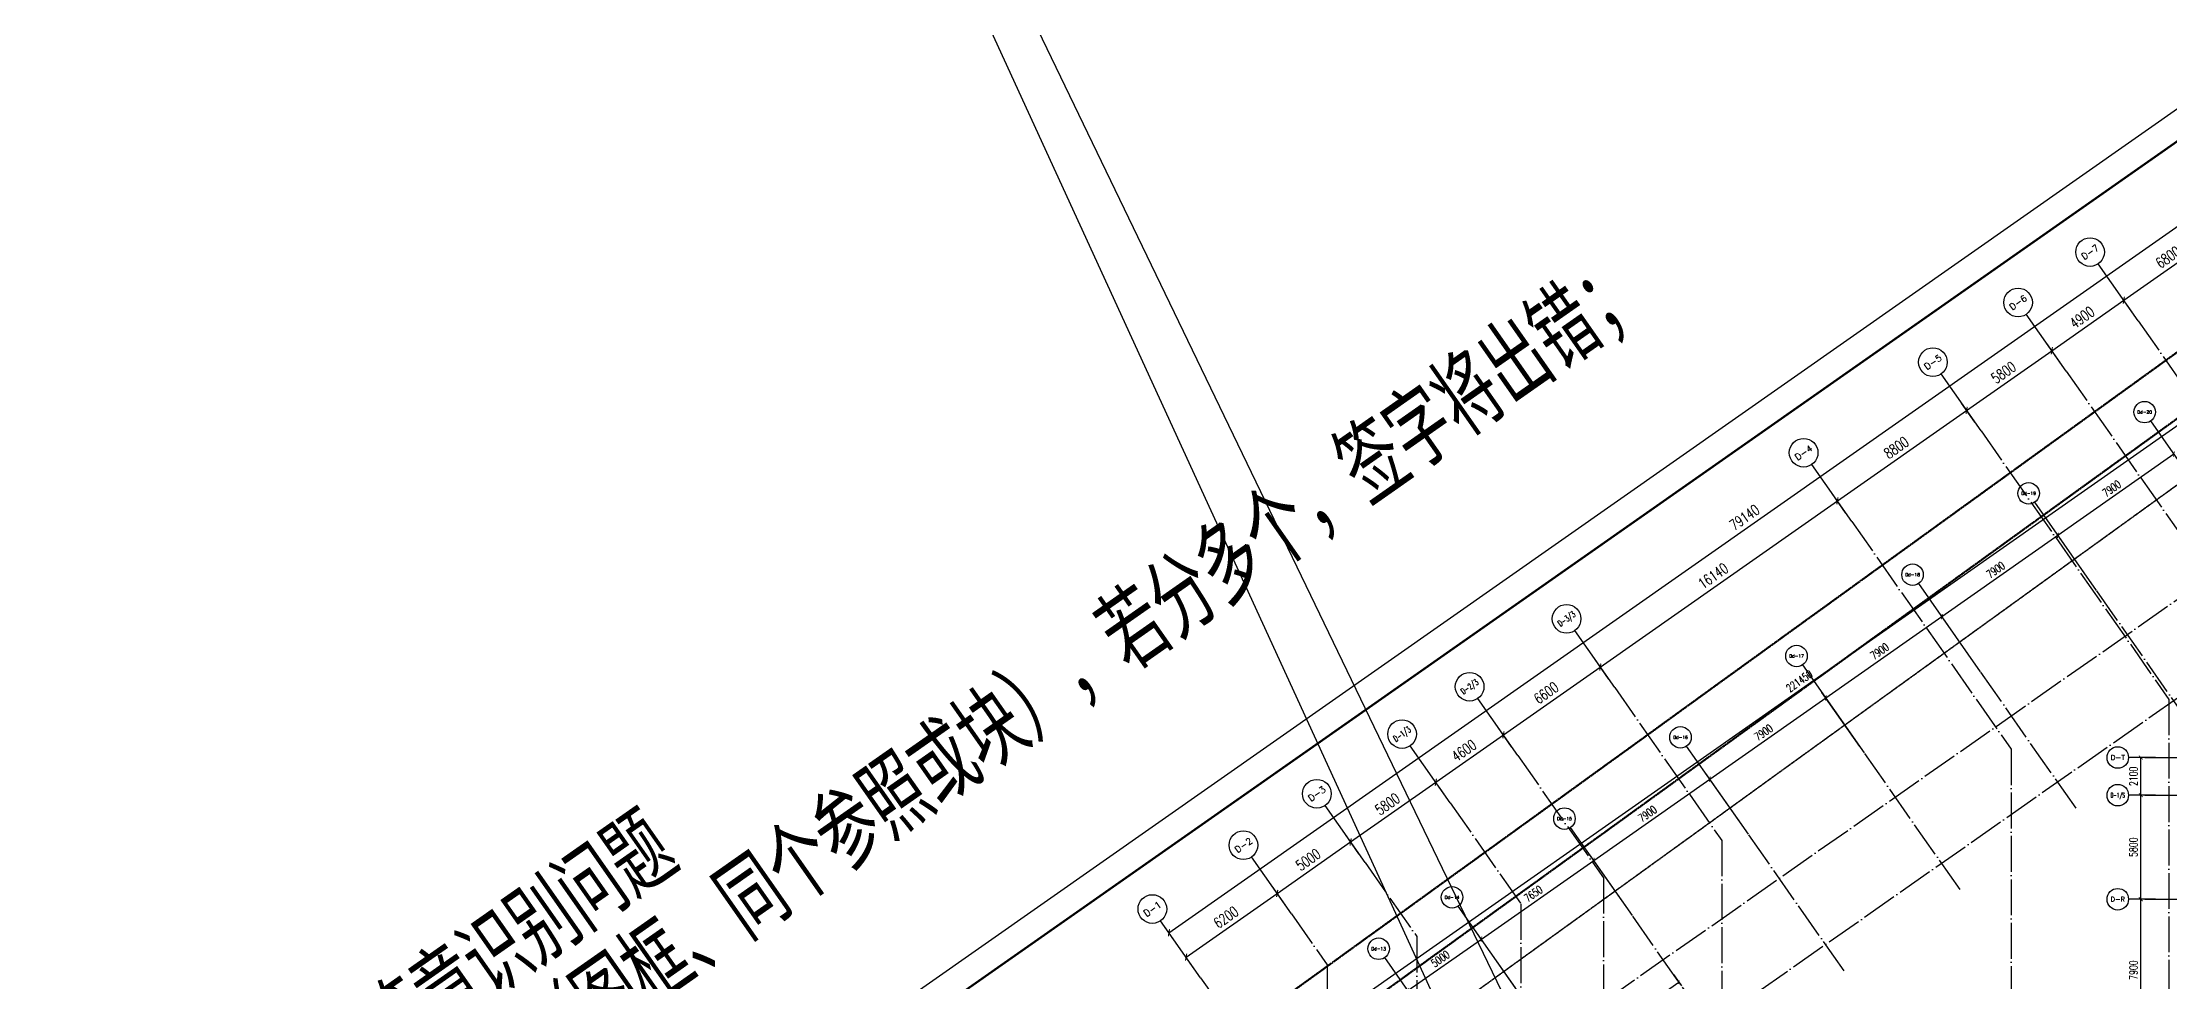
# Model space of a CAD drawing. Header units: millimetres. Extents: x 1089227 to 13101469, y 618865 to 10240562.
# Drawn here: x 3676244 to 3794853, y 4892480 to 4944819 of the extents above; entities that cross this region are included whole.
import ezdxf
from ezdxf.enums import TextEntityAlignment as Align

# ---------------------------------------------------------------- set-up
doc = ezdxf.new("R2010")
doc.units = ezdxf.units.MM
doc.header["$LTSCALE"] = 1000
doc.header["$PDMODE"] = 3
doc.header["$PDSIZE"] = 200
for name, pattern in [('A09-G-CTRL-用地红线+建筑退线_设计区$0$A02-G-MAIN-用地红线+退线_设计区$0$Redline1', [20, 10, -2, 2, -2, 2, -2]), ('A09-G-CTRL-用地红线+建筑退线_设计区$0$Controlline1', [12.8, 8, -1.6, 1.6, -1.6]), ('DOTE', [2.42, 2, -0.2, 0.02, -0.2])]:
    doc.linetypes.add(name, pattern=pattern)
doc.layers.get('0').update_dxf_attribs({"linetype": 'CONTINUOUS'})
doc.layers.get('Defpoints').update_dxf_attribs({"linetype": 'CONTINUOUS'})
doc.layers.add('0914调整', color=1, linetype='CONTINUOUS', plot=False)
doc.layers.add('TK-MEMO', color=8, linetype='CONTINUOUS', plot=False)
doc.layers.add('A09-G-CTRL-用地红线+建筑退线_设计区$0$Z-REDL(用地红线)', color=10, linetype='CONTINUOUS', lineweight=60)
doc.layers.add('A09-G-CTRL-用地红线+建筑退线_设计区$0$Z-REDL-CTRL(建筑控制线)', color=40, linetype='CONTINUOUS', lineweight=35)
for name, color, linetype in [('AXIS', 3, 'CONTINUOUS'), ('AXIS_TEXT', 7, 'CONTINUOUS'), ('DOTE', 1, 'DOTE'), ('LWK-轴线-编号', 7, 'CONTINUOUS'), ('PUB_DIM', 3, 'CONTINUOUS'), ('TK', 4, 'CONTINUOUS'), ('TK-TEXT', 7, 'CONTINUOUS'), ('VHBoundary', 4, 'CONTINUOUS')]:
    doc.layers.add(name, color=color, linetype=linetype)
doc.styles.add('_TCH_AXIS', font='COMPLEX', dxfattribs={"bigfont": 'AllInOneBig.shx'})
doc.styles.add('_TCH_DIM_T3', font='SIMPLEX', dxfattribs={"width": 0.705882, "bigfont": 'AllInOneBig.shx'})
doc.styles.add('COMPLEX', font='COMPLEX', dxfattribs={"bigfont": 'AllInOneBig.shx'})
doc.styles.add('SADITK', font='sadixcsg.shx', dxfattribs={"bigfont": 'AllInOneBig.shx'})
doc.styles.add('SADITK-SX', font='simfang.ttf', dxfattribs={"width": 0.7})
doc.dimstyles.new('_TCH_ARCH&&100', dxfattribs={"dimtxt": 297.5, "dimasz": 100, "dimexe": 250, "dimexo": 300, "dimgap": 126.25, "dimtad": 1, "dimdec": 0, "dimzin": 0, "dimdsep": 46, "dimtxsty": '_TCH_DIM_T3', "dimblk": 'ARCHTICK', "dimcen": 0.09, "dimclrt": 7, "dimazin": 2, "dimtfac": 1, "dimtdec": 0, "dimtix": 1, "dimtmove": 2, "dimatfit": 3, "dimfxl": 0, "dimtolj": 1, "dimtzin": 0, "dimarcsym": 0})
doc.dimstyles.new('_TCH_ARCH&&150', dxfattribs={"dimtxt": 446.25, "dimasz": 150, "dimexe": 375, "dimexo": 450, "dimgap": 189.375, "dimtad": 1, "dimdec": 0, "dimzin": 0, "dimdsep": 46, "dimtxsty": '_TCH_DIM_T3', "dimblk": 'ARCHTICK', "dimcen": 0.09, "dimclrt": 7, "dimazin": 2, "dimtfac": 1, "dimtdec": 0, "dimtix": 1, "dimtmove": 2, "dimatfit": 3, "dimfxl": 0, "dimtolj": 1, "dimtzin": 0, "dimarcsym": 0})
doc.dimstyles.new('_TCH_ARCH&&200', dxfattribs={"dimtxt": 595, "dimasz": 200, "dimexe": 500, "dimexo": 600, "dimgap": 252.5, "dimtad": 1, "dimdec": 0, "dimzin": 0, "dimdsep": 46, "dimtxsty": '_TCH_DIM_T3', "dimblk": 'ARCHTICK', "dimcen": 0.09, "dimclrt": 7, "dimazin": 2, "dimtfac": 1, "dimtdec": 0, "dimtix": 1, "dimtmove": 2, "dimatfit": 3, "dimfxl": 0, "dimtolj": 1, "dimtzin": 0, "dimarcsym": 0})

# ---------------------------------------------------------------- blocks, each defined once
blk = doc.blocks.new('0323最综用地红线')
at = {"layer": 'A09-G-CTRL-用地红线+建筑退线_设计区$0$Z-REDL(用地红线)', "color": 1, "linetype": 'A09-G-CTRL-用地红线+建筑退线_设计区$0$A02-G-MAIN-用地红线+退线_设计区$0$Redline1', "ltscale": 0.0005}
for points in [[(8138696, 3502107), (8115930, 3542824), (8115518, 3543566), (8115083, 3544303), (8114192, 3545772), (8113134, 3547397), (8112184, 3548757), (8111024, 3550345), (8109764, 3551947), (8108980, 3552895), (8108279, 3553719), (8107449, 3554647), (8106876, 3555285), (8107102, 3555445), (8142901, 3580643), (8156927, 3591183), (8157094, 3591770), (8196348, 3620115), (8200699, 3623266), (8228263, 3643169)], [(8140691, 3504687), (8118551, 3544286), (8118121, 3545058), (8117658, 3545843), (8116732, 3547370), (8115621, 3549075), (8114626, 3550500), (8113415, 3552157), (8112100, 3553830), (8111334, 3554756), (8144666, 3578217), (8159537, 3589391), (8159695, 3589947), (8198106, 3617684), (8202457, 3620835), (8229924, 3640668)]]:
    blk.add_lwpolyline(points, dxfattribs=at)
at = {"layer": 'A09-G-CTRL-用地红线+建筑退线_设计区$0$Z-REDL-CTRL(建筑控制线)', "linetype": 'A09-G-CTRL-用地红线+建筑退线_设计区$0$Controlline1', "ltscale": 0.0005, "flags": 128}
blk.add_lwpolyline([(8299567, 3686108), (8326626, 3675265), (8336400, 3687495), (8338983, 3690878), (8341712, 3688883), (8341724, 3688834), (8348492, 3681996), (8336495, 3657264), (8335815, 3655857), (8334921, 3653765), (8334408, 3652495), (8333554, 3650188), (8332762, 3647815), (8332296, 3646270), (8331866, 3644682), (8331460, 3643007), (8331063, 3641145), (8330737, 3639422), (8330293, 3636480), (8330017, 3634043), (8329761, 3630317), (8329732, 3627942), (8329763, 3625708), (8329928, 3622644), (8330113, 3620704), (8330325, 3618642), (8330653, 3615645), (8331572, 3606971), (8333151, 3600656), (8334420, 3595620), (8335099, 3592902), (8332162, 3588340), (8329462, 3587873), (8325135, 3587049), (8322510, 3586515), (8319525, 3585891), (8317926, 3585544), (8316578, 3585249), (8315535, 3585011), (8313300, 3584499), (8310791, 3583894), (8309251, 3583537), (8305740, 3582637), (8303918, 3582156), (8302104, 3581668), (8299703, 3581012), (8297227, 3580315), (8295056, 3579682), (8292998, 3579074), (8290643, 3578358), (8288572, 3577710), (8287591, 3577398), (8286161, 3576940), (8284503, 3576401), (8282624, 3575767), (8281086, 3575247), (8278146, 3574222), (8273894, 3572680), (8272471, 3572149), (8271089, 3571640), (8267888, 3570407), (8264331, 3569000), (8260702, 3567515), (8258549, 3566609), (8254947, 3565066), (8252185, 3563832), (8250834, 3563232), (8249176, 3562470), (8247994, 3561930), (8245505, 3560754), (8242980, 3559544), (8239801, 3558013), (8237959, 3557076), (8235838, 3555996), (8233384, 3554698), (8228450, 3552051), (8226178, 3550787), (8222141, 3548504), (8215629, 3544667), (8213710, 3543497), (8193657, 3531175), (8180322, 3522990), (8166408, 3514440), (8156991, 3508658), (8151138, 3505062), (8142685, 3507267), (8121171, 3545747), (8120724, 3546549), (8120233, 3547383), (8119272, 3548967), (8118108, 3550752), (8117067, 3552244), (8115806, 3553970), (8115672, 3554140), (8146431, 3575790), (8162146, 3587599), (8162295, 3588125), (8199863, 3615253), (8204215, 3618404), (8231584, 3638167), (8260590, 3655826), (8295376, 3680010)], close=True, dxfattribs=at)
blk = doc.blocks.new('template_31-施工图_A0_A0_1.0000_3fa9c08c64a9101061c9a26412af947e', base_point=(-1189, 0))
at = {"layer": 'TK'}
blk.add_lwpolyline([(-1189, 841), (1189, 841), (1189, 0), (-1189, 0)], close=True, dxfattribs=at)
at = {"layer": 'TK', "const_width": 0.8}
blk.add_lwpolyline([(-1164, 831), (-1164, 10), (1179, 10), (1179, 831)], close=True, dxfattribs=at)
at = {"layer": 'VHBoundary'}
blk.add_lwpolyline([(-1189, 841), (1189, 841), (1189, 0), (-1189, 0)], close=True, dxfattribs=at)
at = {"layer": 'TK-MEMO', "style": 'SADITK', "width": 0.8}
for s, p in [('白色文字：不编辑时不打印，请勿超出所在区域。否则可能引起签章识别问题', (-1190.26, 919.14)), ('同一行需多名人员签字时，印刷体签名：1.同一行人名在同一单元中（图框、同个参照或块），若分多个，签字将出错；', (-1190.26, 882.09))]:
    blk.add_text(s, height=28.5, dxfattribs=at).set_placement(p, align=Align.BOTTOM_LEFT)
at = {"layer": 'TK-TEXT', "style": 'SADITK-SX', "width": 0.7}
for tag, p in [('市政会签', (-1176, 381.5)), ('园林会签', (-1176, 343.5)), ('幕墙会签', (-1176, 305.5)), ('装饰会签', (-1176, 267.5)), ('燃气会签', (-1176, 229.5)), ('暖通会签', (-1176, 191.5)), ('电气会签', (-1176, 153.5)), ('给排水会签', (-1176, 115.5)), ('结构会签', (-1176, 77.5)), ('建筑会签', (-1176, 39.5))]:
    blk.add_attdef(tag, text='', height=4, rotation=90, dxfattribs=at).set_placement(p, align=Align.MIDDLE_CENTER)
for tag, height, p in [('专业审定', 4, (1134.75, 268)), ('专业审核', 4, (1134.75, 248)), ('项目负责1', 4, (1134.75, 238)), ('项目负责2', 4, (1134.75, 228)), ('专业负责1', 4, (1134.75, 218)), ('专业负责2', 4, (1134.75, 208)), ('专业校对', 4, (1134.75, 198)), ('专业设计', 4, (1134.75, 188)), ('方案设计', 4, (1134.75, 178)), ('专业制图', 4, (1134.75, 168)), ('建设单位_001', 4, (1148.5, 140)), ('建设地点_001', 4, (1148.5, 124)), ('工程名称_001', 4, (1148.5, 106)), ('子项名称_001', 4, (1148.5, 86)), ('图纸名称_001', 4, (1148.5, 66)), ('版次', 4, (1129.5, 53)), ('日期', 4, (1165, 53)), ('图别', 4, (1129.5, 43)), ('图号', 4, (1165, 43)), ('合同号', 4, (1136, 30)), ('项目编号1', 2, (1114.06, 13.58)), ('阶段编号1', 2, (1132.25, 13.75)), ('子项编号1', 2, (1144.75, 13.75))]:
    blk.add_attdef(tag, text='', height=height, dxfattribs=at).set_placement(p, align=Align.MIDDLE_CENTER)
blk = doc.blocks.new('_ArchTick')
at = {"color": 0, "linetype": 'ByBlock', "const_width": 0.3}
blk.add_lwpolyline([(-0.71, -0.71), (0.71, 0.71)], dxfattribs=at)
blk = doc.blocks.new('*D415')
at = {"layer": 'Defpoints', "color": 0, "transparency": 16777216}
for p in [(-137153, 67910), (-136674, 67227), (-143419, 63522)]:
    blk.add_point(p, dxfattribs=at)
at = {"layer": 'PUB_DIM', "color": 0, "lineweight": -2, "transparency": 16777216}
for p, q in [((-136980, 67664), (-136531, 67022)), ((-142940, 62838), (-136674, 67227)), ((-143247, 63276), (-142797, 62634))]:
    blk.add_line(p, q, dxfattribs=at)
at = {"layer": 'PUB_DIM', "color": 0, "lineweight": -2, "transparency": 16777216, "xscale": 100, "yscale": 100, "zscale": 100}
for p, rotation in [((-136674, 67227), 35.00532206531867), ((-142940, 62838), 215.0053220653187)]:
    blk.add_blockref('_ArchTick', p, dxfattribs=dict(at, rotation=rotation))
at = {"layer": 'PUB_DIM', "color": 7, "transparency": 16777216, "insert": (-139965, 65258), "char_height": 297.5, "attachment_point": 5, "rotation": 35.00532, "style": '_TCH_DIM_T3'}
blk.add_mtext('\\A1;7650', dxfattribs=at)
blk = doc.blocks.new('_AXISO')
blk.add_circle((0, 0), 0.5)
at = {"layer": 'AXIS_TEXT', "style": 'COMPLEX', "width": 1.041667}
blk.add_attdef('A', text='', height=0.56, dxfattribs=at).set_placement((-0.25, -0.28), (0.25, -0.28), align=Align.FIT)
blk = doc.blocks.new('*D470')
at = {"layer": 'AXIS', "color": 0, "lineweight": -2, "transparency": 16777216}
for p, q in [((-220421, 20154), (-39031, 147189)), ((-36450, 143503), (-39246, 147497)), ((-217839, 16468), (-220636, 20461))]:
    blk.add_line(p, q, dxfattribs=at)
at = {"layer": 'Defpoints', "color": 0, "transparency": 16777216}
for p in [(-39031, 147189), (-36192, 143135), (-217581, 16100)]:
    blk.add_point(p, dxfattribs=at)
at = {"layer": 'AXIS', "color": 0, "lineweight": -2, "transparency": 16777216, "xscale": 150, "yscale": 150, "zscale": 150}
for p, rotation in [((-39031, 147189), 35.00532206532372), ((-220421, 20154), 215.0053220653237)]:
    blk.add_blockref('_ArchTick', p, dxfattribs=dict(at, rotation=rotation))
at = {"layer": 'AXIS', "color": 7, "transparency": 16777216, "insert": (-129962, 84010), "char_height": 446.2, "attachment_point": 5, "rotation": 35.00532, "style": '_TCH_DIM_T3'}
blk.add_mtext('\\A1;221450', dxfattribs=at)
blk = doc.blocks.new('*D483')
at = {"layer": 'AXIS', "color": 0, "lineweight": -2, "transparency": 16777216}
for p, q in [((-151788, 66756), (-147692, 69624)), ((-145799, 66921), (-147908, 69931)), ((-149895, 64053), (-152003, 67063))]:
    blk.add_line(p, q, dxfattribs=at)
at = {"layer": 'Defpoints', "color": 0, "transparency": 16777216}
for p in [(-147692, 69624), (-145541, 66552), (-149637, 63684)]:
    blk.add_point(p, dxfattribs=at)
at = {"layer": 'AXIS', "color": 0, "lineweight": -2, "transparency": 16777216, "xscale": 150, "yscale": 150, "zscale": 150}
for p, rotation in [((-147692, 69624), 35.00532206532283), ((-151788, 66756), 215.0053220653228)]:
    blk.add_blockref('_ArchTick', p, dxfattribs=dict(at, rotation=rotation))
at = {"layer": 'AXIS', "color": 7, "transparency": 16777216, "insert": (-149977, 68528), "char_height": 446.2, "attachment_point": 5, "rotation": 35.00532, "style": '_TCH_DIM_T3'}
blk.add_mtext('\\A1;5000', dxfattribs=at)
blk = doc.blocks.new('*D484')
at = {"layer": 'AXIS', "color": 0, "lineweight": -2, "transparency": 16777216}
for p, q in [((-147692, 69624), (-141426, 74012)), ((-139533, 71309), (-141641, 74320)), ((-145799, 66921), (-147908, 69931))]:
    blk.add_line(p, q, dxfattribs=at)
at = {"layer": 'Defpoints', "color": 0, "transparency": 16777216}
for p in [(-141426, 74012), (-139275, 70941), (-145541, 66552)]:
    blk.add_point(p, dxfattribs=at)
at = {"layer": 'AXIS', "color": 0, "lineweight": -2, "transparency": 16777216, "xscale": 150, "yscale": 150, "zscale": 150}
for p, rotation in [((-141426, 74012), 35.00532206532451), ((-147692, 69624), 215.0053220653245)]:
    blk.add_blockref('_ArchTick', p, dxfattribs=dict(at, rotation=rotation))
at = {"layer": 'AXIS', "color": 7, "transparency": 16777216, "insert": (-144796, 72156), "char_height": 446.2, "attachment_point": 5, "rotation": 35.00532, "style": '_TCH_DIM_T3'}
blk.add_mtext('\\A1;7650', dxfattribs=at)
blk = doc.blocks.new('*D485')
at = {"layer": 'AXIS', "color": 0, "lineweight": -2, "transparency": 16777216}
for p, q in [((-141426, 74012), (-134955, 78544)), ((-133062, 75841), (-135171, 78851)), ((-139533, 71309), (-141641, 74320))]:
    blk.add_line(p, q, dxfattribs=at)
at = {"layer": 'Defpoints', "color": 0, "transparency": 16777216}
for p in [(-134955, 78544), (-132804, 75473), (-139275, 70941)]:
    blk.add_point(p, dxfattribs=at)
at = {"layer": 'AXIS', "color": 0, "lineweight": -2, "transparency": 16777216, "xscale": 150, "yscale": 150, "zscale": 150}
for p, rotation in [((-134955, 78544), 35.00532206532321), ((-141426, 74012), 215.0053220653232)]:
    blk.add_blockref('_ArchTick', p, dxfattribs=dict(at, rotation=rotation))
at = {"layer": 'AXIS', "color": 7, "transparency": 16777216, "insert": (-138427, 76616), "char_height": 446.2, "attachment_point": 5, "rotation": 35.00532, "style": '_TCH_DIM_T3'}
blk.add_mtext('\\A1;7900', dxfattribs=at)
blk = doc.blocks.new('*D486')
at = {"layer": 'AXIS', "color": 0, "lineweight": -2, "transparency": 16777216}
for p, q in [((-134955, 78544), (-128485, 83076)), ((-126591, 80373), (-128700, 83383)), ((-133062, 75841), (-135171, 78851))]:
    blk.add_line(p, q, dxfattribs=at)
at = {"layer": 'Defpoints', "color": 0, "transparency": 16777216}
for p in [(-128485, 83076), (-126333, 80004), (-132804, 75473)]:
    blk.add_point(p, dxfattribs=at)
at = {"layer": 'AXIS', "color": 0, "lineweight": -2, "transparency": 16777216, "xscale": 150, "yscale": 150, "zscale": 150}
for p, rotation in [((-128485, 83076), 35.00532206532267), ((-134955, 78544), 215.0053220653227)]:
    blk.add_blockref('_ArchTick', p, dxfattribs=dict(at, rotation=rotation))
at = {"layer": 'AXIS', "color": 7, "transparency": 16777216, "insert": (-131957, 81148), "char_height": 446.2, "attachment_point": 5, "rotation": 35.00532, "style": '_TCH_DIM_T3'}
blk.add_mtext('\\A1;7900', dxfattribs=at)
blk = doc.blocks.new('*D487')
at = {"layer": 'AXIS', "color": 0, "lineweight": -2, "transparency": 16777216}
for p, q in [((-120121, 84905), (-122229, 87915)), ((-128485, 83076), (-122014, 87608)), ((-126591, 80373), (-128700, 83383))]:
    blk.add_line(p, q, dxfattribs=at)
at = {"layer": 'Defpoints', "color": 0, "transparency": 16777216}
for p in [(-122014, 87608), (-119862, 84536), (-126333, 80004)]:
    blk.add_point(p, dxfattribs=at)
at = {"layer": 'AXIS', "color": 0, "lineweight": -2, "transparency": 16777216, "xscale": 150, "yscale": 150, "zscale": 150}
for p, rotation in [((-122014, 87608), 35.00532206532267), ((-128485, 83076), 215.0053220653227)]:
    blk.add_blockref('_ArchTick', p, dxfattribs=dict(at, rotation=rotation))
at = {"layer": 'AXIS', "color": 7, "transparency": 16777216, "insert": (-125486, 85680), "char_height": 446.2, "attachment_point": 5, "rotation": 35.00532, "style": '_TCH_DIM_T3'}
blk.add_mtext('\\A1;7900', dxfattribs=at)
blk = doc.blocks.new('*D488')
at = {"layer": 'AXIS', "color": 0, "lineweight": -2, "transparency": 16777216}
for p, q in [((-122014, 87608), (-115543, 92140)), ((-113650, 89437), (-115758, 92447)), ((-120121, 84905), (-122229, 87915))]:
    blk.add_line(p, q, dxfattribs=at)
at = {"layer": 'Defpoints', "color": 0, "transparency": 16777216}
for p in [(-115543, 92140), (-113392, 89068), (-119862, 84536)]:
    blk.add_point(p, dxfattribs=at)
at = {"layer": 'AXIS', "color": 0, "lineweight": -2, "transparency": 16777216, "xscale": 150, "yscale": 150, "zscale": 150}
for p, rotation in [((-115543, 92140), 35.0053220653282), ((-122014, 87608), 215.0053220653282)]:
    blk.add_blockref('_ArchTick', p, dxfattribs=dict(at, rotation=rotation))
at = {"layer": 'AXIS', "color": 7, "transparency": 16777216, "insert": (-119015, 90212), "char_height": 446.2, "attachment_point": 5, "rotation": 35.00532, "style": '_TCH_DIM_T3'}
blk.add_mtext('\\A1;7900', dxfattribs=at)
blk = doc.blocks.new('*D489')
at = {"layer": 'AXIS', "color": 0, "lineweight": -2, "transparency": 16777216}
for p, q in [((-115543, 92140), (-109072, 96672)), ((-107179, 93969), (-109287, 96979)), ((-113650, 89437), (-115758, 92447))]:
    blk.add_line(p, q, dxfattribs=at)
at = {"layer": 'Defpoints', "color": 0, "transparency": 16777216}
for p in [(-109072, 96672), (-106921, 93600), (-113392, 89068)]:
    blk.add_point(p, dxfattribs=at)
at = {"layer": 'AXIS', "color": 0, "lineweight": -2, "transparency": 16777216, "xscale": 150, "yscale": 150, "zscale": 150}
for p, rotation in [((-109072, 96672), 35.00532206532156), ((-115543, 92140), 215.0053220653216)]:
    blk.add_blockref('_ArchTick', p, dxfattribs=dict(at, rotation=rotation))
at = {"layer": 'AXIS', "color": 7, "transparency": 16777216, "insert": (-112544, 94744), "char_height": 446.2, "attachment_point": 5, "rotation": 35.00532, "style": '_TCH_DIM_T3'}
blk.add_mtext('\\A1;7900', dxfattribs=at)
blk = doc.blocks.new('*D505')
at = {"layer": 'Defpoints', "color": 0, "transparency": 16777216}
for p in [(-110920, 71850), (-110104, 71850), (-110104, 63950)]:
    blk.add_point(p, dxfattribs=at)
at = {"layer": 'PUB_DIM', "color": 0, "lineweight": -2, "transparency": 16777216}
for p, q in [((-110554, 71850), (-111295, 71850)), ((-110920, 63950), (-110920, 71850)), ((-110554, 63950), (-111295, 63950))]:
    blk.add_line(p, q, dxfattribs=at)
at = {"layer": 'PUB_DIM', "color": 0, "lineweight": -2, "transparency": 16777216, "xscale": 150, "yscale": 150, "zscale": 150}
for p, rotation in [((-110920, 71850), 90), ((-110920, 63950), 270)]:
    blk.add_blockref('_ArchTick', p, dxfattribs=dict(at, rotation=rotation))
at = {"layer": 'PUB_DIM', "color": 7, "transparency": 16777216, "insert": (-111333, 67900), "char_height": 446.2, "attachment_point": 5, "rotation": 90, "style": '_TCH_DIM_T3'}
blk.add_mtext('\\A1;7900', dxfattribs=at)
blk = doc.blocks.new('*D506')
at = {"layer": 'Defpoints', "color": 0, "transparency": 16777216}
for p in [(-110920, 77650), (-110104, 77650), (-110104, 71850)]:
    blk.add_point(p, dxfattribs=at)
at = {"layer": 'PUB_DIM', "color": 0, "lineweight": -2, "transparency": 16777216}
for p, q in [((-110554, 77650), (-111295, 77650)), ((-110920, 71850), (-110920, 77650)), ((-110554, 71850), (-111295, 71850))]:
    blk.add_line(p, q, dxfattribs=at)
at = {"layer": 'PUB_DIM', "color": 0, "lineweight": -2, "transparency": 16777216, "xscale": 150, "yscale": 150, "zscale": 150}
for p, rotation in [((-110920, 77650), 90), ((-110920, 71850), 270)]:
    blk.add_blockref('_ArchTick', p, dxfattribs=dict(at, rotation=rotation))
at = {"layer": 'PUB_DIM', "color": 7, "transparency": 16777216, "insert": (-111333, 74750), "char_height": 446.2, "attachment_point": 5, "rotation": 90, "style": '_TCH_DIM_T3'}
blk.add_mtext('\\A1;5800', dxfattribs=at)
blk = doc.blocks.new('*D507')
at = {"layer": 'Defpoints', "color": 0, "transparency": 16777216}
for p in [(-110920, 79750), (-110104, 79750), (-110104, 77650)]:
    blk.add_point(p, dxfattribs=at)
at = {"layer": 'PUB_DIM', "color": 0, "lineweight": -2, "transparency": 16777216}
for p, q in [((-110554, 79750), (-111295, 79750)), ((-110920, 77650), (-110920, 79750)), ((-110554, 77650), (-111295, 77650))]:
    blk.add_line(p, q, dxfattribs=at)
at = {"layer": 'PUB_DIM', "color": 0, "lineweight": -2, "transparency": 16777216, "xscale": 150, "yscale": 150, "zscale": 150}
for p, rotation in [((-110920, 79750), 90), ((-110920, 77650), 270)]:
    blk.add_blockref('_ArchTick', p, dxfattribs=dict(at, rotation=rotation))
at = {"layer": 'PUB_DIM', "color": 7, "transparency": 16777216, "insert": (-111333, 78700), "char_height": 446.2, "attachment_point": 5, "rotation": 90, "style": '_TCH_DIM_T3'}
blk.add_mtext('\\A1;2100', dxfattribs=at)
blk = doc.blocks.new('*D389')
at = {"layer": 'AXIS', "color": 0, "lineweight": -2, "transparency": 16777216}
for p, q in [((-165117, 69986), (-100294, 115385)), ((-98878, 113363), (-100580, 115794)), ((-163701, 67964), (-165404, 70395))]:
    blk.add_line(p, q, dxfattribs=at)
at = {"layer": 'Defpoints', "color": 0, "transparency": 16777216}
for p in [(-100294, 115385), (-98534, 112872), (-163357, 67473)]:
    blk.add_point(p, dxfattribs=at)
at = {"layer": 'AXIS', "color": 0, "lineweight": -2, "transparency": 16777216, "xscale": 200, "yscale": 200, "zscale": 200}
for p, rotation in [((-100294, 115385), 35.00532206532475), ((-165117, 69986), 215.0053220653248)]:
    blk.add_blockref('_ArchTick', p, dxfattribs=dict(at, rotation=rotation))
at = {"layer": 'AXIS', "color": 7, "transparency": 16777216, "insert": (-133021, 93136), "char_height": 595, "attachment_point": 5, "rotation": 35.00532, "style": '_TCH_DIM_T3'}
blk.add_mtext('\\A1;79140', dxfattribs=at)
blk = doc.blocks.new('*D390')
at = {"layer": 'AXIS', "color": 0, "lineweight": -2, "transparency": 16777216}
for p, q in [((-158623, 71521), (-159368, 72585)), ((-164160, 68619), (-159081, 72176)), ((-163701, 67964), (-164447, 69029))]:
    blk.add_line(p, q, dxfattribs=at)
at = {"layer": 'Defpoints', "color": 0, "transparency": 16777216}
for p in [(-159081, 72176), (-158279, 71030), (-163357, 67473)]:
    blk.add_point(p, dxfattribs=at)
at = {"layer": 'AXIS', "color": 0, "lineweight": -2, "transparency": 16777216, "xscale": 200, "yscale": 200, "zscale": 200}
for p, rotation in [((-159081, 72176), 35.00532206532396), ((-164160, 68619), 215.005322065324)]:
    blk.add_blockref('_ArchTick', p, dxfattribs=dict(at, rotation=rotation))
at = {"layer": 'AXIS', "color": 7, "transparency": 16777216, "insert": (-161936, 70848), "char_height": 595, "attachment_point": 5, "rotation": 35.00532, "style": '_TCH_DIM_T3'}
blk.add_mtext('\\A1;6200', dxfattribs=at)
blk = doc.blocks.new('*D391')
at = {"layer": 'AXIS', "color": 0, "lineweight": -2, "transparency": 16777216}
for p, q in [((-159081, 72176), (-154986, 75044)), ((-154527, 74389), (-155273, 75454)), ((-158623, 71521), (-159368, 72585))]:
    blk.add_line(p, q, dxfattribs=at)
at = {"layer": 'Defpoints', "color": 0, "transparency": 16777216}
for p in [(-154986, 75044), (-154183, 73898), (-158279, 71030)]:
    blk.add_point(p, dxfattribs=at)
at = {"layer": 'AXIS', "color": 0, "lineweight": -2, "transparency": 16777216, "xscale": 200, "yscale": 200, "zscale": 200}
for p, rotation in [((-154986, 75044), 35.00532206533332), ((-159081, 72176), 215.0053220653333)]:
    blk.add_blockref('_ArchTick', p, dxfattribs=dict(at, rotation=rotation))
at = {"layer": 'AXIS', "color": 7, "transparency": 16777216, "insert": (-157349, 74060), "char_height": 595, "attachment_point": 5, "rotation": 35.00532, "style": '_TCH_DIM_T3'}
blk.add_mtext('\\A1;5000', dxfattribs=at)
blk = doc.blocks.new('*D392')
at = {"layer": 'AXIS', "color": 0, "lineweight": -2, "transparency": 16777216}
for p, q in [((-154986, 75044), (-150235, 78371)), ((-149776, 77716), (-150522, 78781)), ((-154527, 74389), (-155273, 75454))]:
    blk.add_line(p, q, dxfattribs=at)
at = {"layer": 'Defpoints', "color": 0, "transparency": 16777216}
for p in [(-150235, 78371), (-149432, 77225), (-154183, 73898)]:
    blk.add_point(p, dxfattribs=at)
at = {"layer": 'AXIS', "color": 0, "lineweight": -2, "transparency": 16777216, "xscale": 200, "yscale": 200, "zscale": 200}
for p, rotation in [((-150235, 78371), 35.00532206532915), ((-154986, 75044), 215.0053220653292)]:
    blk.add_blockref('_ArchTick', p, dxfattribs=dict(at, rotation=rotation))
at = {"layer": 'AXIS', "color": 7, "transparency": 16777216, "insert": (-152926, 77158), "char_height": 595, "attachment_point": 5, "rotation": 35.00532, "style": '_TCH_DIM_T3'}
blk.add_mtext('\\A1;5800', dxfattribs=at)
blk = doc.blocks.new('*D393')
at = {"layer": 'AXIS', "color": 0, "lineweight": -2, "transparency": 16777216}
for p, q in [((-127841, 94055), (-120633, 99103)), ((-120174, 98448), (-120920, 99513)), ((-127382, 93400), (-128128, 94464))]:
    blk.add_line(p, q, dxfattribs=at)
at = {"layer": 'Defpoints', "color": 0, "transparency": 16777216}
for p in [(-120633, 99103), (-119830, 97957), (-127038, 92909)]:
    blk.add_point(p, dxfattribs=at)
at = {"layer": 'AXIS', "color": 0, "lineweight": -2, "transparency": 16777216, "xscale": 200, "yscale": 200, "zscale": 200}
for p, rotation in [((-120633, 99103), 35.00532206532601), ((-127841, 94055), 215.005322065326)]:
    blk.add_blockref('_ArchTick', p, dxfattribs=dict(at, rotation=rotation))
at = {"layer": 'AXIS', "color": 7, "transparency": 16777216, "insert": (-124552, 97029), "char_height": 595, "attachment_point": 5, "rotation": 35.00532, "style": '_TCH_DIM_T3'}
blk.add_mtext('\\A1;8800', dxfattribs=at)
blk = doc.blocks.new('*D394')
at = {"layer": 'AXIS', "color": 0, "lineweight": -2, "transparency": 16777216}
for p, q in [((-120633, 99103), (-115882, 102430)), ((-115423, 101775), (-116169, 102840)), ((-120174, 98448), (-120920, 99513))]:
    blk.add_line(p, q, dxfattribs=at)
at = {"layer": 'Defpoints', "color": 0, "transparency": 16777216}
for p in [(-115882, 102430), (-115079, 101284), (-119830, 97957)]:
    blk.add_point(p, dxfattribs=at)
at = {"layer": 'AXIS', "color": 0, "lineweight": -2, "transparency": 16777216, "xscale": 200, "yscale": 200, "zscale": 200}
for p, rotation in [((-115882, 102430), 35.00532206532463), ((-120633, 99103), 215.0053220653246)]:
    blk.add_blockref('_ArchTick', p, dxfattribs=dict(at, rotation=rotation))
at = {"layer": 'AXIS', "color": 7, "transparency": 16777216, "insert": (-118573, 101217), "char_height": 595, "attachment_point": 5, "rotation": 35.00532, "style": '_TCH_DIM_T3'}
blk.add_mtext('\\A1;5800', dxfattribs=at)
blk = doc.blocks.new('*D395')
at = {"layer": 'AXIS', "color": 0, "lineweight": -2, "transparency": 16777216}
for p, q in [((-111410, 104586), (-112155, 105651)), ((-115882, 102430), (-111869, 105241)), ((-115423, 101775), (-116169, 102840))]:
    blk.add_line(p, q, dxfattribs=at)
at = {"layer": 'Defpoints', "color": 0, "transparency": 16777216}
for p in [(-111869, 105241), (-111066, 104095), (-115079, 101284)]:
    blk.add_point(p, dxfattribs=at)
at = {"layer": 'AXIS', "color": 0, "lineweight": -2, "transparency": 16777216, "xscale": 200, "yscale": 200, "zscale": 200}
for p, rotation in [((-111869, 105241), 35.00532206532168), ((-115882, 102430), 215.0053220653217)]:
    blk.add_blockref('_ArchTick', p, dxfattribs=dict(at, rotation=rotation))
at = {"layer": 'AXIS', "color": 7, "transparency": 16777216, "insert": (-114191, 104286), "char_height": 595, "attachment_point": 5, "rotation": 35.00532, "style": '_TCH_DIM_T3'}
blk.add_mtext('\\A1;4900', dxfattribs=at)
blk = doc.blocks.new('*D396')
at = {"layer": 'AXIS', "color": 0, "lineweight": -2, "transparency": 16777216}
for p, q in [((-111869, 105241), (-106299, 109142)), ((-105840, 108487), (-106585, 109552)), ((-111410, 104586), (-112155, 105651))]:
    blk.add_line(p, q, dxfattribs=at)
at = {"layer": 'Defpoints', "color": 0, "transparency": 16777216}
for p in [(-106299, 109142), (-105496, 107996), (-111066, 104095)]:
    blk.add_point(p, dxfattribs=at)
at = {"layer": 'AXIS', "color": 0, "lineweight": -2, "transparency": 16777216, "xscale": 200, "yscale": 200, "zscale": 200}
for p, rotation in [((-106299, 109142), 35.00532206532372), ((-111869, 105241), 215.0053220653237)]:
    blk.add_blockref('_ArchTick', p, dxfattribs=dict(at, rotation=rotation))
at = {"layer": 'AXIS', "color": 7, "transparency": 16777216, "insert": (-109399, 107642), "char_height": 595, "attachment_point": 5, "rotation": 35.00532, "style": '_TCH_DIM_T3'}
blk.add_mtext('\\A1;6800', dxfattribs=at)
blk = doc.blocks.new('*D385')
at = {"layer": 'AXIS', "color": 0, "lineweight": -2, "transparency": 16777216}
for p, q in [((-141061, 84796), (-127841, 94055)), ((-127382, 93400), (-128128, 94464)), ((-140603, 84141), (-141348, 85206))]:
    blk.add_line(p, q, dxfattribs=at)
at = {"layer": 'Defpoints', "color": 0, "transparency": 16777216}
for p in [(-127841, 94055), (-127038, 92909), (-140258, 83650)]:
    blk.add_point(p, dxfattribs=at)
at = {"layer": 'AXIS', "color": 0, "lineweight": -2, "transparency": 16777216, "xscale": 200, "yscale": 200, "zscale": 200}
for p, rotation in [((-127841, 94055), 35.00532206532496), ((-141061, 84796), 215.0053220653249)]:
    blk.add_blockref('_ArchTick', p, dxfattribs=dict(at, rotation=rotation))
at = {"layer": 'AXIS', "color": 7, "transparency": 16777216, "insert": (-134767, 89876), "char_height": 595, "attachment_point": 5, "rotation": 35.00532, "style": '_TCH_DIM_T3'}
blk.add_mtext('\\A1;16140', dxfattribs=at)
blk = doc.blocks.new('*D386')
at = {"layer": 'AXIS', "color": 0, "lineweight": -2, "transparency": 16777216}
for p, q in [((-146467, 81010), (-141061, 84796)), ((-140603, 84141), (-141348, 85206)), ((-146009, 80355), (-146754, 81420))]:
    blk.add_line(p, q, dxfattribs=at)
at = {"layer": 'Defpoints', "color": 0, "transparency": 16777216}
for p in [(-141061, 84796), (-140258, 83650), (-145664, 79864)]:
    blk.add_point(p, dxfattribs=at)
at = {"layer": 'AXIS', "color": 0, "lineweight": -2, "transparency": 16777216, "xscale": 200, "yscale": 200, "zscale": 200}
for p, rotation in [((-141061, 84796), 35.00532206532733), ((-146467, 81010), 215.0053220653273)]:
    blk.add_blockref('_ArchTick', p, dxfattribs=dict(at, rotation=rotation))
at = {"layer": 'AXIS', "color": 7, "transparency": 16777216, "insert": (-144080, 83354), "char_height": 595, "attachment_point": 5, "rotation": 35.00532, "style": '_TCH_DIM_T3'}
blk.add_mtext('\\A1;6600', dxfattribs=at)
blk = doc.blocks.new('*D387')
at = {"layer": 'AXIS', "color": 0, "lineweight": -2, "transparency": 16777216}
for p, q in [((-150235, 78371), (-146467, 81010)), ((-146009, 80355), (-146754, 81420)), ((-149776, 77716), (-150522, 78781))]:
    blk.add_line(p, q, dxfattribs=at)
at = {"layer": 'Defpoints', "color": 0, "transparency": 16777216}
for p in [(-146467, 81010), (-145664, 79864), (-149432, 77225)]:
    blk.add_point(p, dxfattribs=at)
at = {"layer": 'AXIS', "color": 0, "lineweight": -2, "transparency": 16777216, "xscale": 200, "yscale": 200, "zscale": 200}
for p, rotation in [((-146467, 81010), 35.00532206531599), ((-150235, 78371), 215.005322065316)]:
    blk.add_blockref('_ArchTick', p, dxfattribs=dict(at, rotation=rotation))
at = {"layer": 'AXIS', "color": 7, "transparency": 16777216, "insert": (-148667, 80141), "char_height": 595, "attachment_point": 5, "rotation": 35.00532, "style": '_TCH_DIM_T3'}
blk.add_mtext('\\A1;4600', dxfattribs=at)
blk = doc.blocks.new('裙房轴网260428')
at = {"layer": 'AXIS'}
for p, q in [((-111065.7, 104094.8), (-113290.8, 107272)), ((-115079.3, 101283.9), (-117304.4, 104461.1)), ((-119830.1, 97956.8), (-122055.2, 101133.9)), ((-106920.7, 93600), (-110362.6, 98514.6)), ((-127038.1, 92908.6), (-129263.3, 96085.8)), ((-113391.6, 89068.2), (-116833.5, 93982.7)), ((-119862.4, 84536.3), (-123304.4, 89450.9)), ((-140258.4, 83649.9), (-142483.5, 86827)), ((-126333.3, 80004.4), (-129775.2, 84919)), ((-145664.5, 79863.8), (-147889.6, 83040.9)), ((-149432.3, 77225), (-151657.4, 80402.1)), ((-132804.2, 75472.6), (-136246.1, 80387.2)), ((-110104.2, 79750), (-111604.2, 79750)), ((-110104.2, 77650), (-111604.2, 77650)), ((-154183.1, 73897.8), (-156408.2, 77074.9)), ((-139275.1, 70940.7), (-142717, 75855.3)), ((-158278.6, 71029.5), (-160503.7, 74206.7)), ((-145541.2, 66552.3), (-148983.1, 71466.9)), ((-110104.2, 71850), (-111604.2, 71850)), ((-163357, 67472.9), (-165582.1, 70650)), ((-149636.7, 63684), (-153078.6, 68598.6))]:
    blk.add_line(p, q, dxfattribs=at)
at = {"layer": 'DOTE', "color": 16}
blk.add_line((-224051, 7905.7), (-46757, 132072.8), dxfattribs=at)
at = {"layer": 'DOTE', "color": 16, "linetype": 'DOTE'}
for p, q in [((-221469.5, 4219.8), (-44175.6, 128386.9)), ((-111065.7, 104094.8), (-98650, 86366.9)), ((-115079.3, 101283.9), (-103550, 84821.6)), ((-119830.1, 97956.8), (-109350, 82992.6)), ((-127038.1, 92908.6), (-118150, 80217.5)), ((-108056.6, 81450.5), (-113391.6, 89068.2)), ((-114527.5, 76918.7), (-119862.4, 84536.3)), ((-140258.4, 83649.9), (-134290, 75127.8)), ((-109350, 82992.6), (-109350, -1000)), ((-145664.5, 79863.8), (-140890, 73046.5)), ((-120998.4, 72386.8), (-126333.3, 80004.4)), ((-118150, 80217.5), (-118150, -1000)), ((-110690, 79750), (-96629.3, 79750)), ((-149432.3, 77225), (-145490, 71595.9)), ((-110690, 77650), (-101870.1, 77650)), ((-134290, 75127.8), (-134290, -1000)), ((-127469.2, 67855), (-132804.2, 75472.6)), ((-154183.1, 73897.8), (-151290, 69766.8)), ((-140890, 73046.5), (-140890, -1000)), ((-145490, 71595.9), (-145490, -1000)), ((-110690, 71850), (-95801.2, 71850)), ((-158278.6, 71029.5), (-156290, 68190.1)), ((-133940.1, 63323.1), (-139275.1, 70940.7)), ((-151290, 69766.8), (-151290, -1000)), ((-156290, 68190.1), (-156290, -1000)), ((-163357, 67472.9), (-162490, 66234.9))]:
    blk.add_line(p, q, dxfattribs=at)
at = {"layer": 'AXIS'}
ref = blk.add_blockref('_AXISO', (-113749.8, 107927.3), dxfattribs=dict(at, xscale=1600, yscale=1600, zscale=1600, rotation=35.00532206532444))
ref.add_attrib('A', 'D-7', dxfattribs={"layer": 'LWK-轴线-编号', "height": 359.3, "rotation": 35.005322, "style": '_TCH_AXIS'}).set_placement((-114081.2, 107475.9), (-113212.3, 108084.4), align=Align.FIT)
ref = blk.add_blockref('_AXISO', (-117763.3, 105116.4), dxfattribs=dict(at, xscale=1600, yscale=1600, zscale=1600, rotation=35.00532206532444))
ref.add_attrib('A', 'D-6', dxfattribs={"layer": 'LWK-轴线-编号', "height": 359.3, "rotation": 35.005322, "style": '_TCH_AXIS'}).set_placement((-118094.7, 104665), (-117225.8, 105273.5), align=Align.FIT)
ref = blk.add_blockref('_AXISO', (-122514.1, 101789.2), dxfattribs=dict(at, xscale=1600, yscale=1600, zscale=1600, rotation=35.00532206532444))
ref.add_attrib('A', 'D-5', dxfattribs={"layer": 'LWK-轴线-编号', "height": 359.3, "rotation": 35.005322, "style": '_TCH_AXIS'}).set_placement((-122845.5, 101337.8), (-121976.6, 101946.3), align=Align.FIT)
ref = blk.add_blockref('_AXISO', (-110706.8, 99006.1), dxfattribs=dict(at, xscale=1200, yscale=1200, zscale=1200))
ref.add_attrib('A', 'Dd-20', dxfattribs={"layer": 'AXIS_TEXT', "height": 167.81, "style": '_TCH_AXIS'}).set_placement((-111118.3, 98922.2), (-110295.3, 98922.2), align=Align.FIT)
ref = blk.add_blockref('_AXISO', (-129722.2, 96741.1), dxfattribs=dict(at, xscale=1600, yscale=1600, zscale=1600, rotation=35.00532206532444))
ref.add_attrib('A', 'D-4', dxfattribs={"layer": 'LWK-轴线-编号', "height": 349.18, "rotation": 35.005322, "style": '_TCH_AXIS'}).set_placement((-130057.9, 96292.8), (-129186.2, 96903.3), align=Align.FIT)
ref = blk.add_blockref('_AXISO', (-117177.7, 94474.2), dxfattribs=dict(at, xscale=1200, yscale=1200, zscale=1200))
ref.add_attrib('A', 'Dd-19', dxfattribs={"layer": 'AXIS_TEXT', "height": 176, "style": '_TCH_AXIS'}).set_placement((-117588.3, 94386.2), (-116767, 94386.2), align=Align.FIT)
ref = blk.add_blockref('_AXISO', (-123648.5, 89942.3), dxfattribs=dict(at, xscale=1200, yscale=1200, zscale=1200))
ref.add_attrib('A', 'Dd-18', dxfattribs={"layer": 'AXIS_TEXT', "height": 176, "style": '_TCH_AXIS'}).set_placement((-124059.2, 89854.3), (-123237.9, 89854.3), align=Align.FIT)
ref = blk.add_blockref('_AXISO', (-142942.4, 87482.3), dxfattribs=dict(at, xscale=1600, yscale=1600, zscale=1600, rotation=35.00532206532444))
ref.add_attrib('A', 'D-3/3', dxfattribs={"layer": 'LWK-轴线-编号', "height": 332.29, "rotation": 35.005322, "style": '_TCH_AXIS', "width": 0.65625}).set_placement((-143285.2, 87039.4), (-142409.1, 87653), align=Align.FIT)
ref = blk.add_blockref('_AXISO', (-130119.4, 85410.5), dxfattribs=dict(at, xscale=1200, yscale=1200, zscale=1200))
ref.add_attrib('A', 'Dd-17', dxfattribs={"layer": 'AXIS_TEXT', "height": 176, "style": '_TCH_AXIS'}).set_placement((-130530.1, 85322.5), (-129708.8, 85322.5), align=Align.FIT)
ref = blk.add_blockref('_AXISO', (-148348.5, 83696.2), dxfattribs=dict(at, xscale=1600, yscale=1600, zscale=1600, rotation=35.00532206532444))
ref.add_attrib('A', 'D-2/3', dxfattribs={"layer": 'LWK-轴线-编号', "height": 329.38, "rotation": 35.005322, "style": '_TCH_AXIS', "width": 0.65625}).set_placement((-148692.4, 83254.3), (-147815.6, 83868.3), align=Align.FIT)
ref = blk.add_blockref('_AXISO', (-152116.3, 81057.4), dxfattribs=dict(at, xscale=1600, yscale=1600, zscale=1600, rotation=35.00532206532444))
ref.add_attrib('A', 'D-1/3', dxfattribs={"layer": 'LWK-轴线-编号', "height": 344.47, "rotation": 35.005322, "style": '_TCH_AXIS', "width": 0.65625}).set_placement((-152454, 80610.7), (-151581.1, 81222), align=Align.FIT)
ref = blk.add_blockref('_AXISO', (-136590.3, 80878.6), dxfattribs=dict(at, xscale=1200, yscale=1200, zscale=1200))
ref.add_attrib('A', 'Dd-16', dxfattribs={"layer": 'AXIS_TEXT', "height": 176, "style": '_TCH_AXIS'}).set_placement((-137001, 80790.6), (-136179.6, 80790.6), align=Align.FIT)
ref = blk.add_blockref('_AXISO', (-112204.2, 79750), dxfattribs=dict(at, xscale=1200, yscale=1200, zscale=1200))
ref.add_attrib('A', 'D-T', dxfattribs={"layer": 'AXIS_TEXT', "height": 265.63, "style": '_TCH_AXIS'}).set_placement((-112602.6, 79617.2), (-111805.7, 79617.2), align=Align.FIT)
ref = blk.add_blockref('_AXISO', (-156867.1, 77730.2), dxfattribs=dict(at, xscale=1600, yscale=1600, zscale=1600, rotation=35.00532206532444))
ref.add_attrib('A', 'D-3', dxfattribs={"layer": 'LWK-轴线-编号', "height": 359.3, "rotation": 35.005322, "style": '_TCH_AXIS'}).set_placement((-157198.5, 77278.8), (-156329.6, 77887.3), align=Align.FIT)
ref = blk.add_blockref('_AXISO', (-112204.2, 77650), dxfattribs=dict(at, xscale=1200, yscale=1200, zscale=1200))
ref.add_attrib('A', 'D-1/S', dxfattribs={"layer": 'AXIS_TEXT', "height": 258.35, "style": '_TCH_AXIS', "width": 0.65625}).set_placement((-112603.8, 77520.8), (-111804.5, 77520.8), align=Align.FIT)
ref = blk.add_blockref('_AXISO', (-160962.6, 74862), dxfattribs=dict(at, xscale=1600, yscale=1600, zscale=1600, rotation=35.00532206532444))
ref.add_attrib('A', 'D-2', dxfattribs={"layer": 'LWK-轴线-编号', "height": 359.3, "rotation": 35.005322, "style": '_TCH_AXIS'}).set_placement((-161294, 74410.5), (-160425.1, 75019.1), align=Align.FIT)
ref = blk.add_blockref('_AXISO', (-143061.2, 76346.8), dxfattribs=dict(at, xscale=1200, yscale=1200, zscale=1200))
ref.add_attrib('A', 'Dd-15', dxfattribs={"layer": 'AXIS_TEXT', "height": 176, "style": '_TCH_AXIS'}).set_placement((-143471.9, 76258.8), (-142650.5, 76258.8), align=Align.FIT)
ref = blk.add_blockref('_AXISO', (-166041, 71305.3), dxfattribs=dict(at, xscale=1600, yscale=1600, zscale=1600, rotation=35.00532206532444))
ref.add_attrib('A', 'D-1', dxfattribs={"layer": 'LWK-轴线-编号', "height": 387.19, "rotation": 35.005322, "style": '_TCH_AXIS'}).set_placement((-166360.4, 70845.3), (-165499.6, 71448.2), align=Align.FIT)
ref = blk.add_blockref('_AXISO', (-149327.3, 71958.3), dxfattribs=dict(at, xscale=1200, yscale=1200, zscale=1200))
ref.add_attrib('A', 'Dd-14', dxfattribs={"layer": 'AXIS_TEXT', "height": 172.63, "style": '_TCH_AXIS'}).set_placement((-149738.3, 71872), (-148916.3, 71872), align=Align.FIT)
ref = blk.add_blockref('_AXISO', (-112204.2, 71850), dxfattribs=dict(at, xscale=1200, yscale=1200, zscale=1200))
ref.add_attrib('A', 'D-R', dxfattribs={"layer": 'AXIS_TEXT', "height": 254.69, "style": '_TCH_AXIS'}).set_placement((-112604.4, 71722.7), (-111803.9, 71722.7), align=Align.FIT)
ref = blk.add_blockref('_AXISO', (-153422.8, 69090.1), dxfattribs=dict(at, xscale=1200, yscale=1200, zscale=1200))
ref.add_attrib('A', 'Dd-13', dxfattribs={"layer": 'AXIS_TEXT', "height": 176, "style": '_TCH_AXIS'}).set_placement((-153833.5, 69002.1), (-153012.1, 69002.1), align=Align.FIT)
for p1, p2, distance, dimstyle, picture, middle in [((-217580.9, 16099.6), (-36191.5, 143134.9), 4950, '_TCH_ARCH&&150', '*D470', (-129962.4, 84009.6)), ((-163357, 67472.9), (-98533.5, 112871.7), 3068.1, '_TCH_ARCH&&200', '*D389', (-133020.8, 93135.9)), ((-111065.7, 104094.8), (-105495.8, 107995.7), 1399.4, '_TCH_ARCH&&200', '*D396', (-109399.1, 107642)), ((-115079.3, 101283.9), (-111065.7, 104094.8), 1399.4, '_TCH_ARCH&&200', '*D395', (-114190.8, 104286.2)), ((-119830.1, 97956.8), (-115079.3, 101283.9), 1399.4, '_TCH_ARCH&&200', '*D394', (-118573, 101217.1)), ((-127038.1, 92908.6), (-119830.1, 97956.8), 1399.4, '_TCH_ARCH&&200', '*D393', (-124552.4, 97029.5)), ((-113391.6, 89068.2), (-106920.7, 93600), 3750, '_TCH_ARCH&&150', '*D489', (-112543.9, 94743.6)), ((-140258.4, 83649.9), (-127038.1, 92908.6), 1399.4, '_TCH_ARCH&&200', '*D385', (-134766.6, 89876)), ((-119862.4, 84536.3), (-113391.6, 89068.2), 3750, '_TCH_ARCH&&150', '*D488', (-119014.8, 90211.7)), ((-126333.3, 80004.4), (-119862.4, 84536.3), 3750, '_TCH_ARCH&&150', '*D487', (-125485.7, 85679.9)), ((-145664.5, 79863.8), (-140258.4, 83649.9), 1399.4, '_TCH_ARCH&&200', '*D386', (-144079.7, 83353.6)), ((-132804.2, 75472.6), (-126333.3, 80004.4), 3750, '_TCH_ARCH&&150', '*D486', (-131956.6, 81148)), ((-149432.3, 77225), (-145664.5, 79863.8), 1399.4, '_TCH_ARCH&&200', '*D387', (-148666.7, 80141.1)), ((-154183.1, 73897.8), (-149432.3, 77225), 1399.4, '_TCH_ARCH&&200', '*D392', (-152926, 77158.2)), ((-139275.1, 70940.7), (-132804.2, 75472.6), 3750, '_TCH_ARCH&&150', '*D485', (-138427.5, 76616.2)), ((-158278.6, 71029.5), (-154183.1, 73897.8), 1399.4, '_TCH_ARCH&&200', '*D391', (-157349.1, 74060.4)), ((-145541.2, 66552.3), (-139275.1, 70940.7), 3750, '_TCH_ARCH&&150', '*D484', (-144796, 72156)), ((-163357, 67472.9), (-158278.6, 71029.5), 1399.4, '_TCH_ARCH&&200', '*D390', (-161936.1, 70848)), ((-149636.7, 63684), (-145541.2, 66552.3), 3750, '_TCH_ARCH&&150', '*D483', (-149976.8, 68527.7))]:
    dim = blk.add_aligned_dim(p1=p1, p2=p2, distance=distance, dimstyle=dimstyle, dxfattribs=at)
    dim.commit()
    dim.dimension.update_dxf_attribs({"geometry": picture, "text_midpoint": middle})
at = {"layer": 'PUB_DIM'}
for p1, p2, distance, dimstyle, picture, middle in [((-110104.2, 77650), (-110104.2, 79750), 816, '_TCH_ARCH&&150', '*D507', (-111332.7, 78700)), ((-110104.2, 71850), (-110104.2, 77650), 816, '_TCH_ARCH&&150', '*D506', (-111332.7, 74750)), ((-110104.2, 63950), (-110104.2, 71850), 816, '_TCH_ARCH&&150', '*D505', (-111332.7, 67900)), ((-143418.7, 63521.6), (-137152.6, 67910.1), -834.2, '_TCH_ARCH&&100', '*D415', (-139964.8, 65257.8))]:
    dim = blk.add_aligned_dim(p1=p1, p2=p2, distance=distance, dimstyle=dimstyle, dxfattribs=at)
    dim.commit()
    dim.dimension.update_dxf_attribs({"geometry": picture, "text_midpoint": middle})
blk = doc.blocks.new('04地块地下轴网260428')
blk.add_blockref('裙房轴网260428', (0, 0))

msp = doc.modelspace()

# ---------------------------------------------------------------- linework, layer by layer
at = {"layer": '0914调整'}
for points in [[(3769528.499, 4867267.434), (3678032.969, 5056904.431)], [(3768687.645, 4859264.396), (3678032.969, 5056904.431)]]:
    msp.add_lwpolyline(points, dxfattribs=at)

# ---------------------------------------------------------------- block references
at = {"xscale": 150, "yscale": 150, "zscale": 150, "rotation": 35.00532206532363}
msp.add_blockref('template_31-施工图_A0_A0_1.0000_3fa9c08c64a9101061c9a26412af947e', (3701586.318, 4721512.406), dxfattribs=at)
for name, p in [('0323最综用地红线', (-4431405.957, 1285525.343)), ('04地块地下轴网260428', (3904175.334, 4825211.796))]:
    msp.add_blockref(name, p)

doc.saveas('drawing.dxf')
